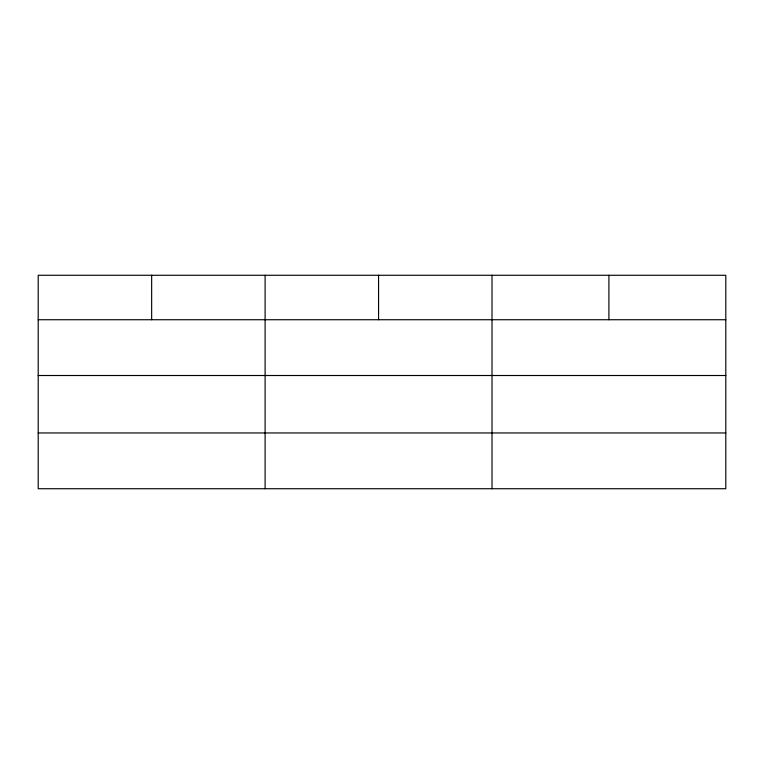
<?xml version="1.0" encoding="UTF-8"?>
<svg xmlns="http://www.w3.org/2000/svg" width="764" height="764" viewBox="0 0 764 764"><rect width="100%" height="100%" fill="white"/><g stroke="black" fill="none" stroke-linecap="round" stroke-linejoin="round"><path stroke-width="1.15" d="M725.8 375.506L725.8 275.269L38.2 275.269L38.2 488.731L725.8 488.731L725.8 375.506L38.2 375.506M38.2 319.734L725.8 319.734M38.2 432.959L725.8 432.959M608.908 275.269L608.908 319.734M492.016 275.269L492.016 488.731M378.562 275.269L378.562 319.734M265.108 275.269L265.108 488.731M151.654 275.269L151.654 319.734"/></g></svg>
